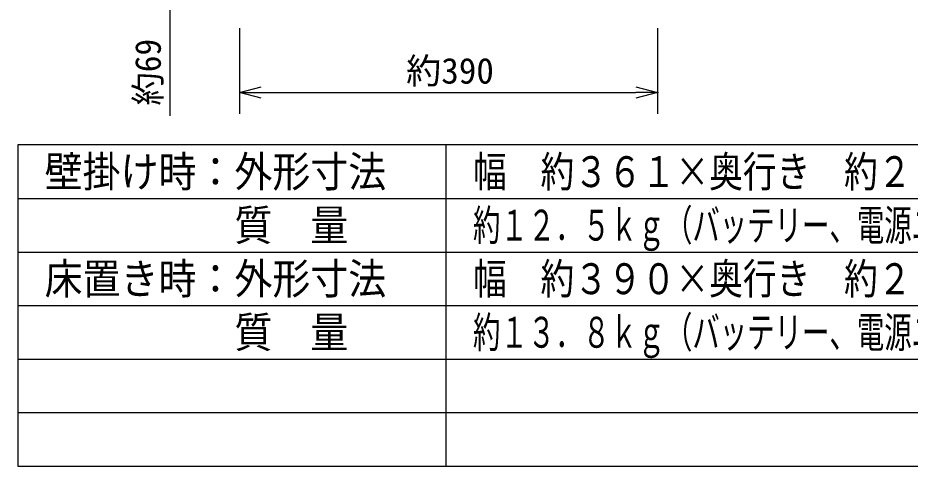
# Model space of a CAD drawing. Units: millimetres, scale not verified. Extents: x -63 to 63, y -57 to 57.
# Drawn here: x -62.5 to 20.8, y -56.5 to -14.6 of the extents above; entities that cross this region are included whole.
import ezdxf
from ezdxf.enums import TextEntityAlignment as Align

# ---------------------------------------------------------------- set-up
doc = ezdxf.new("R2010")
doc.units = ezdxf.units.MM
doc.header["$LTSCALE"] = 0.190236
doc.header["$PDMODE"] = 32
doc.header["$PDSIZE"] = 0.0951
for name, color, linetype in [('0-0_MOJI1', 2, 'Continuous'), ('0-3_WAKU', 1, 'Continuous'), ('0-4_SUNPO', 3, 'Continuous'), ('0-5_DEFPOINTS', 7, 'Continuous')]:
    doc.layers.add(name, color=color, linetype=linetype)
doc.styles.add('ＭＳ ゴシック', font='')
doc.styles.get('ＭＳ ゴシック').set_extended_font_data('MS Gothic')

# ---------------------------------------------------------------- blocks, each defined once
blk = doc.blocks.new('_OPEN30')
at = {"layer": '0-5_DEFPOINTS'}
blk.add_line((0, 0), (-1, 0), dxfattribs=at)
blk.add_lwpolyline([(-1, 0.26795), (0, 0), (-1, -0.26795)], dxfattribs=at)

msp = doc.modelspace()

# ---------------------------------------------------------------- linework, layer by layer
at = {"layer": '0-3_WAKU', "color": 4}
for p, q in [((62.5001, -26.5), (-62.5001, -26.5)), ((-22.5, -56.5001), (-22.5, -26.5))]:
    msp.add_line(p, q, dxfattribs=at)
at = {"layer": '0-3_WAKU'}
for p, q in [((-62.5001, -31.5001), (62.5001, -31.5001)), ((-62.5001, -36.5001), (62.5001, -36.5001)), ((-62.5001, -41.5001), (62.5001, -41.5001)), ((-62.5001, -46.5001), (62.5001, -46.5001)), ((-62.5001, -51.5001), (62.5001, -51.5001))]:
    msp.add_line(p, q, dxfattribs=at)
at = {"layer": '0-3_WAKU', "color": 4}
msp.add_lwpolyline([(-62.5001, -26.5), (-62.5001, -56.5001), (62.5001, -56.5001)], dxfattribs=at)
at = {"layer": '0-4_SUNPO'}
for p, q in [((-48.322, -13.6071), (-48.322, -23.7738)), ((-41.7922, -15.6071), (-41.7922, -23.6072)), ((-2.7921, -15.6071), (-2.7921, -23.6072)), ((-39.7922, -21.6072), (-4.7921, -21.6072))]:
    msp.add_line(p, q, dxfattribs=at)
at = {"layer": '0-5_DEFPOINTS'}
msp.add_point((-2.7921, -21.6072), dxfattribs=at)

# ---------------------------------------------------------------- block references
at = {"layer": '0-4_SUNPO', "xscale": 2, "yscale": 2, "rotation": 180}
msp.add_blockref('_OPEN30', (-41.7922, -21.6072), dxfattribs=at)
at = {"layer": '0-4_SUNPO', "xscale": 2, "yscale": 2}
msp.add_blockref('_OPEN30', (-2.7921, -21.6072), dxfattribs=at)

# ---------------------------------------------------------------- texts
at = {"layer": '0-0_MOJI1', "style": 'ＭＳ ゴシック'}
for s, width, p in [('壁掛け時：外形寸法', 0.9, (-60.0001, -31.3052)), ('幅\u3000約３６１×奥行き\u3000約２２７×高さ\u3000約４５１ｍｍ', 0.8, (-20, -31.3052)), ('\u3000\u3000\u3000\u3000\u3000質\u3000量', 0.9, (-60.0001, -36.3052)), ('約１２．５ｋｇ（バッテリー、電源ユニット、その他ユニットを含む）', 0.65, (-20, -36.3052)), ('床置き時：外形寸法', 0.9, (-60.0001, -41.3052)), ('幅\u3000約３９０×奥行き\u3000約２５９×高さ\u3000約５２０ｍｍ', 0.8, (-20, -41.3052)), ('\u3000\u3000\u3000\u3000\u3000質\u3000量', 0.9, (-60.0001, -46.3052)), ('約１３．８ｋｇ（バッテリー、電源ユニット、その他ユニットを含む）', 0.65, (-20, -46.3052))]:
    msp.add_text(s, height=2.887, dxfattribs=dict(at, width=width)).set_placement(p, align=Align.BOTTOM_LEFT)
at = {"layer": '0-4_SUNPO', "style": 'ＭＳ ゴシック', "width": 0.95}
msp.add_text('約69', height=2.406, rotation=90, dxfattribs=at).set_placement((-48.4316, -22.8237), align=Align.BOTTOM_LEFT)
at = {"layer": '0-4_SUNPO', "style": 'ＭＳ ゴシック'}
msp.add_text('約390', height=2.406, dxfattribs=at).set_placement((-26.2456, -21.4976), align=Align.BOTTOM_LEFT)

doc.saveas('drawing.dxf')
